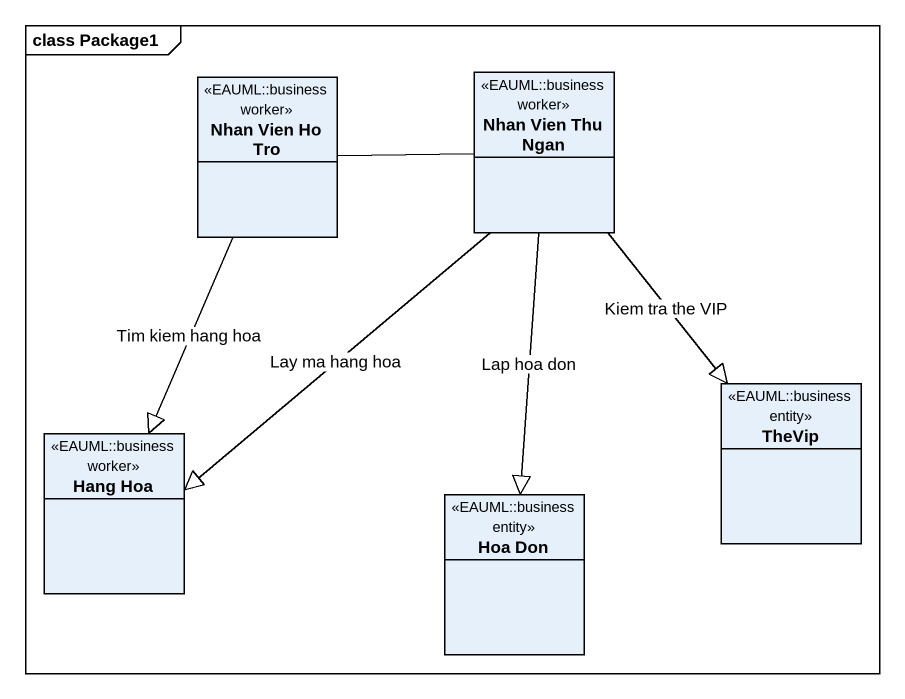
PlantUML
@startuml
mainframe class Package1
hide circle
hide empty members
class "Nhan Vien Ho Tro" as Nhan_Vien_Ho_Tro <<EAUML::business worker>>
class "Nhan Vien Thu Ngan" as Nhan_Vien_Thu_Ngan <<EAUML::business worker>>
class TheVip <<EAUML::business entity>>
class "Hang Hoa" as Hang_Hoa <<EAUML::business worker>>
class "Hoa Don" as Hoa_Don <<EAUML::business entity>>
Nhan_Vien_Ho_Tro -right- Nhan_Vien_Thu_Ngan
Nhan_Vien_Ho_Tro --|> Hang_Hoa : Tim kiem hang hoa
Nhan_Vien_Thu_Ngan --|> TheVip : Kiem tra the VIP
Nhan_Vien_Thu_Ngan --|> Hang_Hoa : Lay ma hang hoa
Nhan_Vien_Thu_Ngan --|> Hoa_Don : Lap hoa don
@enduml
